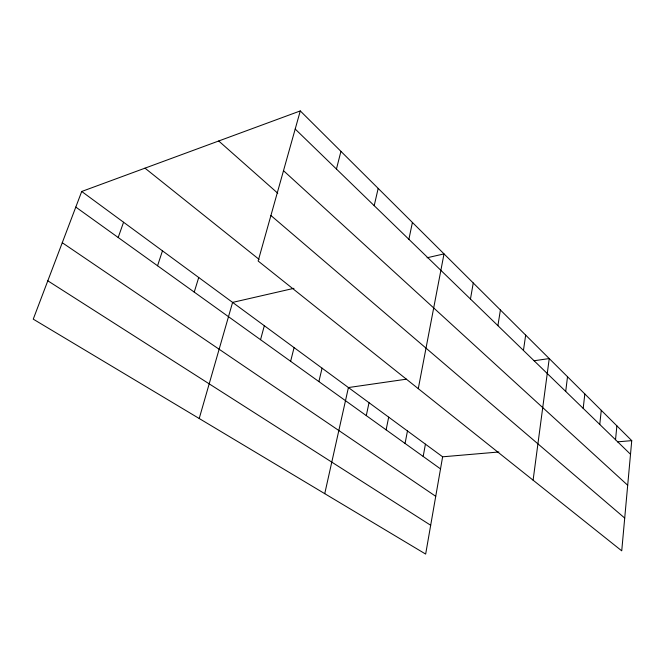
<?xml version="1.0" encoding="UTF-8"?>
<svg xmlns="http://www.w3.org/2000/svg" width="665" height="665" viewBox="0 0 665 665"><rect width="100%" height="100%" fill="white"/><g stroke="black" fill="none" stroke-linecap="round" stroke-linejoin="round"><path stroke-width="1" d="M631.75 440.637L621.733 550.836L258.136 261.012L300.289 110.922L631.75 440.637L617.486 441.859M615.524 439.74L616.887 425.858M599.772 424.461L601.268 410.322M583.188 408.377L584.834 393.971M565.707 391.419L567.519 376.739M533.097 480.18L549.24 358.56L534.136 360.746M523.446 350.43L525.666 335.118M497.91 325.659L500.404 309.981M81.72 191.478L442.624 456.805L425.658 554.078L33.25 319.15L81.72 191.478L300.289 110.922M470.463 299.042L473.256 282.982M423.173 456.456L425.425 444.162M418.277 388.659L444.012 253.889L427.063 257.779M405.06 443.455L407.462 430.953M386.116 429.856L388.684 417.146M408.884 239.317L412.416 222.459M366.282 415.617L369.025 402.699M324.744 493.663L348.418 387.554L406.481 379.166M374.196 205.668L378.177 188.403M318.884 381.585L322.068 368.169M290.622 361.295L294.08 347.604M336.44 169.051L340.937 151.354M260.547 339.707L264.321 325.717M199.217 418.509L232.6 302.4L293.988 288.319M194.23 292.101L198.727 277.496M157.555 265.767L162.468 250.838M118.179 237.505L123.565 222.243M442.624 456.805L498.866 451.992M47.805 280.805L430.679 525.267M62.269 242.725L435.733 496.314M75.802 207.081L440.513 468.9M144.995 168.162L259.117 259.408M270.921 215.51L624.709 518.06M218.719 140.988L277.771 193.232M283.506 170.681L627.694 485.251M295.202 129.052L630.511 454.278"/></g></svg>
